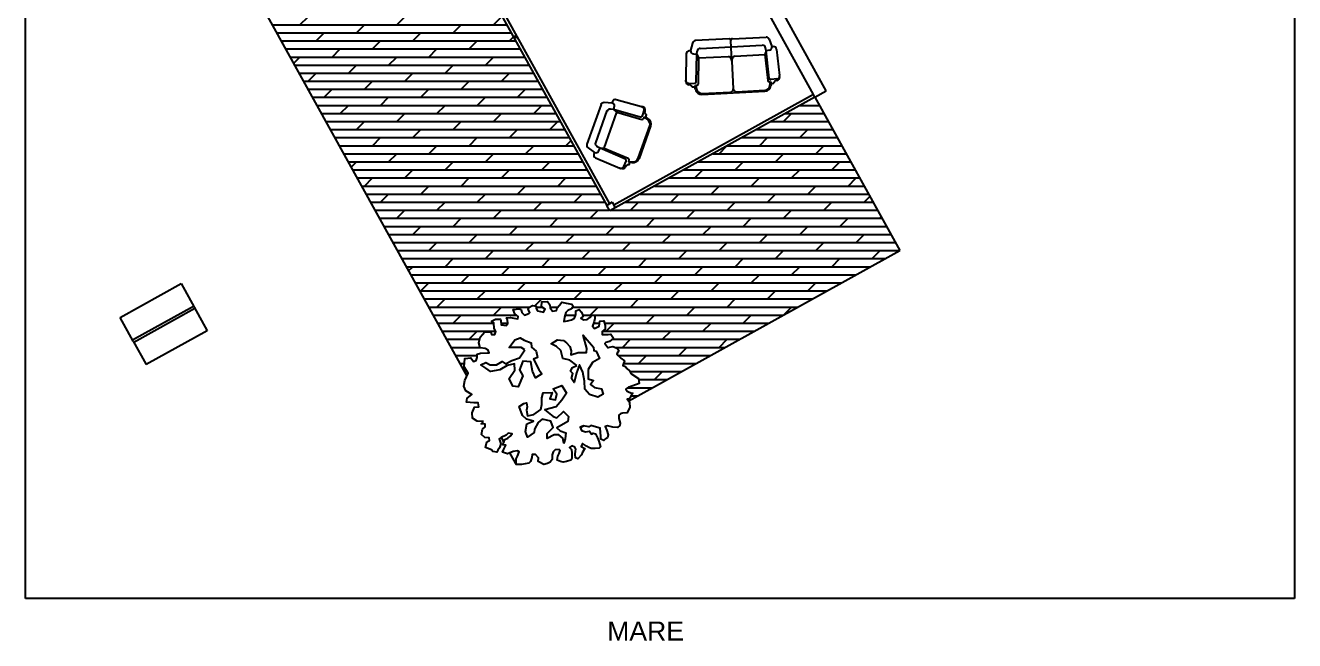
# Model space of a CAD drawing. Header units: millimetres. Extents: x 1253 to 3282, y -1694 to 2809.
# Drawn here: x 1282 to 3282, y -1694 to -725 of the extents above; entities that cross this region are included whole.
import ezdxf

# ---------------------------------------------------------------- set-up
doc = ezdxf.new("R2010")
doc.units = ezdxf.units.MM
for name, color, linetype in [('A-FLOOR-LEVL', 1, 'Continuous'), ('A-FURN', 9, 'Continuous'), ('A-GLAZ-FULL', 4, 'Continuous'), ('A-WALL-FULL-EXTR', 1, 'Continuous'), ('A-WALL-FULL-INTR', 2, 'Continuous'), ('ALBERO_PRUNUS', 116, 'Continuous')]:
    doc.layers.add(name, color=color, linetype=linetype)
doc.styles.get("Standard").update_dxf_attribs({"font": 'arial.ttf'})

msp = doc.modelspace()

# ---------------------------------------------------------------- hatches: boundary and pattern name
at = {"layer": 'A-FURN', "ltscale": 0.1}
h = msp.add_hatch(dxfattribs=at)
h.set_pattern_fill('DOLMIT', color=251, scale=2)
h.paths.add_polyline_path([(1737.1, -176.9), (1646.8, -226.3), (1454, -332.7), (1977.5, -1277.1), (1979.7, -1272.4), (1973.2, -1262.7), (1974.5, -1249.6), (1983.8, -1248.3), (1988, -1254.3), (1992.2, -1252.6), (1993.9, -1247.9), (1993.5, -1242.8), (1999, -1241.1), (2012.6, -1240.7), (2011.3, -1236.5), (2006.2, -1233.5), (1998.2, -1232.6), (1996.5, -1225), (1998.6, -1215.7), (2005.8, -1207.2), (2012.6, -1207.2), (2015.1, -1207.2), (2016.4, -1211.5), (2021.5, -1211.5), (2023.2, -1206.8), (2020.6, -1202.1), (2019.8, -1193.2), (2016.4, -1190.7), (2022.8, -1187.3), (2030.4, -1187.7), (2030.8, -1190.3), (2031.7, -1196.2), (2039.3, -1197.5), (2042.2, -1194.1), (2041.4, -1188.6), (2040.1, -1185.6), (2046.5, -1184.8), (2051.6, -1186), (2057.9, -1186.9), (2058.3, -1183.1), (2053.3, -1179.3), (2050.3, -1172.5), (2062.8, -1170.9), (2063.9, -1177.1), (2068.1, -1181), (2075.3, -1178.4), (2076.6, -1177.1), (2074, -1172.5), (2074.9, -1169.1), (2080.8, -1166.1), (2086.7, -1167), (2086.7, -1170.8), (2088.8, -1174.6), (2098.2, -1176.3), (2100.7, -1171.6), (2095.2, -1168.2), (2095.6, -1160.2), (2104.5, -1159.8), (2108.3, -1164.9), (2108.8, -1169.9), (2112.6, -1175), (2118.9, -1173.8), (2119.8, -1169.9), (2123.6, -1165.7), (2127, -1160.6), (2133.8, -1162.3), (2143.1, -1164), (2145.2, -1167), (2142.2, -1171.2), (2136.7, -1173.8), (2133.3, -1177.1), (2131.2, -1184.3), (2130.4, -1191.1), (2136.3, -1189.9), (2142.2, -1188.6), (2147.3, -1186), (2149.4, -1180.1), (2149.4, -1174.6), (2154.5, -1172.1), (2158.3, -1176.7), (2160.5, -1182.7), (2157.1, -1186), (2161.7, -1188.6), (2167.2, -1188.2), (2171, -1184.8), (2174.4, -1181), (2179.1, -1181.8), (2179.1, -1186.5), (2178.2, -1191.1), (2175.3, -1198.3), (2178.7, -1202.1), (2185.9, -1198.3), (2187.1, -1190.7), (2193.5, -1189.9), (2195.2, -1197.5), (2195.2, -1203.4), (2190.5, -1206.8), (2190.5, -1211.5), (2194.8, -1211.9), (2200.3, -1211.9), (2204.1, -1211), (2208.3, -1217.4), (2202.4, -1222.9), (2196.5, -1224.2), (2194.8, -1225.9), (2199.4, -1232.2), (2207.5, -1230.5), (2214.3, -1233.1), (2217.2, -1236.9), (2213.8, -1242), (2216, -1244.5), (2220.2, -1248.7), (2226.1, -1253), (2223.6, -1258.9), (2223.5, -1260.5), (2227.3, -1261.8), (2229.5, -1265), (2233.7, -1268.8), (2235.8, -1273.2), (2248.1, -1280.9), (2249, -1288.6), (2232.4, -1294.7), (2228.1, -1297.6), (2230.2, -1300.8), (2238.1, -1304.4), (2238.9, -1304.2), (2235.6, -1308.7), (2234.4, -1313.5), (2229.9, -1313.6), (2232.5, -1316.1), (2659.7, -1079.2), (2525.9, -837.8), (2211.4, -1012.2), (2202.6, -1017.1), (2197.8, -1008.3)])

# ---------------------------------------------------------------- linework, layer by layer
at = {"layer": 'A-FLOOR-LEVL', "ltscale": 0.1}
for points in [[(1454, -332.7), (1977.5, -1277.1)], [(2525.9, -837.8), (2659.7, -1079.2)], [(2232.5, -1316.1), (2659.7, -1079.2)], [(2156.5, -1358.2), (2161.4, -1355.5)], [(2031.3, -1374), (2035.5, -1381.6)], [(2037.8, -1385.8), (2038.4, -1386.9)], [(2044.7, -1398.2), (2054, -1415)], [(2054, -1415), (2055.3, -1414.3)], [(2080.4, -1400.4), (2080.4, -1400.4)]]:
    msp.add_lwpolyline(points, dxfattribs=at)
at = {"layer": 'A-FURN'}
for p, q in [((2333, -752.7), (2330, -764.7)), ((2390.9, -746.3), (2337.6, -748.9)), ((2395.1, -781.1), (2393.5, -748.7)), ((2395.9, -746), (2449.1, -743.4)), ((2454, -746.7), (2458.2, -758.3)), ((2458.2, -758.3), (2460.3, -758.2)), ((2323.2, -769.7), (2322.5, -811)), ((2330, -764.7), (2327.9, -764.8)), ((2334.5, -769.8), (2339.7, -770.3)), ((2339, -813.8), (2339.7, -770.3)), ((2339.7, -770.3), (2340.3, -765.5)), ((2339.7, -770.3), (2342.3, -776.2)), ((2342.3, -776.2), (2341.8, -817.2)), ((2342.3, -776.2), (2389.7, -773.9)), ((2399.7, -773.4), (2447.1, -771)), ((2449.1, -764.9), (2447.1, -771)), ((2447.1, -771), (2451.7, -811.8)), ((2449.1, -764.9), (2448.1, -760.2)), ((2454.2, -763.9), (2449.1, -764.9)), ((2454.1, -808.1), (2449.1, -764.9)), ((2465.5, -762.7), (2470.3, -803.7)), ((2395.1, -781.1), (2397.2, -824.6)), ((2322.6, -813.3), (2322.5, -811)), ((2327.4, -816.1), (2336.4, -816.3)), ((2327.8, -818.4), (2327.5, -818.4)), ((2336.7, -822.1), (2337.5, -819.8)), ((2339.4, -819.7), (2337.5, -819.8)), ((2337.5, -819.8), (2339.2, -825.2)), ((2454.3, -814), (2456.2, -813.9)), ((2455.1, -819.4), (2456.2, -813.9)), ((2456.2, -813.9), (2457.3, -816.2)), ((2457.3, -816.2), (2456.6, -819.7)), ((2465.9, -809.3), (2456.9, -810.3)), ((2457.3, -816.2), (2461.3, -816)), ((2461.3, -816), (2461.4, -815.5)), ((2465.8, -811.5), (2466, -811.5)), ((2470.4, -806), (2470.3, -803.7)), ((2332.6, -822.3), (2332.4, -821.9)), ((2336.7, -822.1), (2332.6, -822.3)), ((2337.7, -825.5), (2336.7, -822.1)), ((2347.9, -832), (2392.5, -829.8)), ((2402.5, -829.3), (2447, -827.1))]:
    msp.add_line(p, q, dxfattribs=at)
at = {"layer": 'A-FURN', "ltscale": 0.1}
for p, q in [((2345, -761.1), (2442.9, -756.2)), ((2348, -833.5), (2447.1, -828.6))]:
    msp.add_line(p, q, dxfattribs=at)
at = {"layer": 'A-FURN'}
for points in [[(2188.9, -849.3), (2166.7, -912.1, 0.33005), (2168.4, -917.8), (2178.4, -925.1), (2177.7, -927.1, 0.394867), (2180.4, -933.4), (2218.4, -949.7, 0.414214), (2225, -947.1), (2228.5, -938.8, 0.414214), (2227.2, -935.5), (2187.3, -918.3), (2193.7, -918.2), (2231.5, -934.2, -0.396542), (2232.8, -937.3), (2232.2, -939.1)], [(2178.7, -925.3, 0.369416), (2184.8, -922.9), (2187.3, -918.3), (2183, -915.9, -0.366122), (2180.7, -909.9), (2198.7, -859)], [(2188.9, -849.3, -0.33005), (2193.8, -846), (2206.2, -846.6), (2206.9, -844.6, -0.394867), (2212.9, -841.4), (2252.8, -852.6, -0.414214), (2256.2, -858.7), (2253.8, -867.5, -0.414214), (2250.7, -869.2), (2208.8, -857.5), (2213.7, -861.6), (2253.1, -872.9, 0.396542), (2256.2, -871.3), (2256.8, -869.5)], [(2206.5, -846.7, -0.369416), (2209.7, -852.3), (2208.8, -857.5), (2204, -856.6, 0.366122), (2198.4, -859.9), (2198.7, -859)], [(2259.3, -869.4), (2260.7, -865.5), (2260.3, -865.3, -0.323545), (2258.2, -859.8), (2258.3, -859.5, 0.414214), (2254.9, -853.3), (2252.8, -852.6)], [(2193.7, -918.2), (2213.7, -861.6, -0.622538)], [(2265.6, -883, 0.372588), (2261.5, -872.6), (2256.8, -869.5), (2259.3, -869.4), (2262.3, -871.4, -0.370178), (2267, -883.5), (2248.9, -934.6, -0.370178), (2237.6, -941.1), (2234, -940.8), (2232.2, -939.1), (2237.8, -939.6, 0.372588), (2247.5, -934.1), (2265.6, -883, 0.414214)], [(2234, -940.8), (2232.7, -944.6), (2232.2, -944.6, 0.323545), (2227.2, -947.6), (2227.1, -947.9, -0.414214), (2220.5, -950.5), (2218.4, -949.7)]]:
    msp.add_lwpolyline(points, format="xyb", dxfattribs=at)
for centre, radius, start, end in [((2337.9, -753.9), 5, 92.8281, 165.89), ((2391, -748.8), 2.5, 2.8281, 92.8281), ((2396, -748.5), 2.5, 92.8281, 182.8281), ((2443.2, -761.2), 5, 12.393, 92.8281), ((2449.3, -748.4), 5, 19.7663, 92.8281), ((2453.2, -759), 5, 281.7279, 2.8281), ((2460.6, -763.2), 5, 6.6383, 92.8281), ((2328.2, -769.8), 5, 92.8281, 179.0179), ((2335, -764.8), 5, 182.8281, 263.9284), ((2345.3, -766.1), 5, 92.8281, 173.2633), ((2387.4, -781.2), 7.67, 0.5165, 72.5199), ((2402.7, -780.4), 7.67, 113.1364, 185.1398), ((2327.4, -811.1), 5, 179.0179, 269.0179), ((2327.6, -813.4), 5, 179.0179, 269.0179), ((2327.7, -823.4), 5, 17.3031, 89.0179), ((2336.5, -813.8), 2.5, 269.0179, 359.0179), ((2339.3, -817.2), 2.5, 272.8281, 359.3497), ((2446.6, -818.6), 8.5, 272.8281, 354.5674), ((2446.6, -818.6), 10, 272.8281, 354.082), ((2454.1, -811.5), 2.5, 186.3066, 272.8281), ((2456.6, -807.9), 2.5, 186.6383, 276.6383), ((2466.3, -816.5), 5, 96.6383, 168.3532), ((2465.3, -804.3), 5, 276.6383, 6.6383), ((2465.5, -806.5), 5, 276.6383, 6.6383), ((2347.5, -823.5), 10, 191.5743, 272.8281), ((2347.5, -823.5), 8.5, 191.0889, 272.8281), ((2392.2, -824.8), 5, 272.8281, 2.8281), ((2402.2, -824.3), 5, 182.8281, 272.8281)]:
    msp.add_arc(centre, radius, start, end, dxfattribs=at)
at = {"layer": 'A-GLAZ-FULL', "ltscale": 0.1}
for p, q in [((1737.2, -176.9), (2197.8, -1008.3)), ((1741.5, -174.5), (2202.2, -1005.9)), ((2055.5, -740.8), (2051.1, -743.2)), ((2056.2, -742.1), (2051.8, -744.5)), ((2056.9, -743.4), (2052.5, -745.8)), ((2523.5, -833.5), (2208.9, -1007.9)), ((2525.9, -837.8), (2211.4, -1012.2)), ((1431, -1184.7), (1527.2, -1131.4)), ((1527.2, -1131.4), (1568.4, -1205.7)), ((1450.6, -1220.1), (1546.9, -1166.8)), ((1452.6, -1223.6), (1548.8, -1170.3)), ((1451.6, -1221.9), (1431, -1184.7)), ((1568.4, -1205.7), (1472.2, -1259)), ((1451.6, -1221.9), (1472.2, -1259))]:
    msp.add_line(p, q, dxfattribs=at)
at = {"layer": 'A-WALL-FULL-EXTR'}
for p, q in [((3281.8, 372.4), (3281.8, -1627.6)), ((1281.8, -1627.6), (1281.8, -427.6)), ((3281.8, -1627.6), (1281.8, -1627.6))]:
    msp.add_line(p, q, dxfattribs=at)
at = {"layer": 'A-WALL-FULL-EXTR', "ltscale": 0.1}
for p, q in [((2543.4, -828.2), (2295.9, -379.1)), ((2523.5, -833.5), (2418.1, -642.2)), ((2525.9, -837.8), (2523.5, -833.5)), ((2525.9, -837.8), (2543.4, -828.2))]:
    msp.add_line(p, q, dxfattribs=at)
at = {"layer": 'A-WALL-FULL-INTR', "ltscale": 0.1}
for p, q in [((2206.5, -1003.5), (2197.8, -1008.3)), ((2202.6, -1017.1), (2197.8, -1008.3)), ((2211.4, -1012.2), (2202.6, -1017.1)), ((2206.5, -1003.5), (2211.4, -1012.2))]:
    msp.add_line(p, q, dxfattribs=at)
at = {"layer": 'ALBERO_PRUNUS'}
for points in [[(2003.7, -1348.7), (1993.9, -1348.3), (1986.3, -1343.2), (1985.9, -1334.8), (1989.3, -1325.9), (1996.5, -1325.4), (1995.2, -1319.1), (1988.4, -1319.1), (1977, -1318.2), (1977.8, -1311.9), (1985.5, -1305.9), (1975.7, -1300.4), (1972.8, -1292.8), (1974.5, -1283.9), (1979.7, -1272.4), (1973.2, -1262.7), (1974.5, -1249.6), (1983.8, -1248.3), (1988, -1254.3), (1992.2, -1252.6), (1993.9, -1247.9), (1993.5, -1242.8), (1999, -1241.1), (2012.6, -1240.7), (2011.3, -1236.5), (2006.2, -1233.5), (1998.2, -1232.6), (1996.5, -1225), (1998.6, -1215.7), (2005.8, -1207.2), (2012.6, -1207.2), (2015.1, -1207.2), (2016.4, -1211.5), (2021.5, -1211.5), (2023.2, -1206.8), (2020.6, -1202.1), (2019.8, -1193.2), (2016.4, -1190.7), (2022.8, -1187.3), (2030.4, -1187.7), (2030.8, -1190.3), (2031.7, -1196.2), (2039.3, -1197.5), (2042.2, -1194.1), (2041.4, -1188.6), (2040.1, -1185.6), (2046.5, -1184.8), (2051.6, -1186), (2057.9, -1186.9), (2058.3, -1183.1), (2053.3, -1179.3), (2050.3, -1172.5), (2060, -1171.2), (2063, -1172.1), (2063.9, -1177.1), (2068.1, -1181), (2075.3, -1178.4), (2076.6, -1177.1), (2074, -1172.5), (2074.9, -1169.1), (2080.8, -1166.1), (2086.7, -1167), (2086.7, -1170.8), (2088.8, -1174.6), (2098.2, -1176.3), (2100.7, -1171.6), (2095.2, -1168.2), (2095.6, -1160.2), (2104.5, -1159.8), (2108.3, -1164.9), (2108.8, -1169.9), (2112.6, -1175), (2118.9, -1173.8), (2119.8, -1169.9), (2123.6, -1165.7), (2127, -1160.6), (2133.8, -1162.3), (2143.1, -1164), (2145.2, -1167), (2142.2, -1171.2), (2136.7, -1173.8), (2133.3, -1177.1), (2131.2, -1184.3), (2130.4, -1191.1), (2136.3, -1189.9), (2142.2, -1188.6), (2147.3, -1186), (2149.4, -1180.1), (2149.4, -1174.6), (2154.5, -1172.1), (2158.3, -1176.7), (2160.5, -1182.7), (2157.1, -1186), (2161.7, -1188.6), (2167.2, -1188.2), (2171, -1184.8), (2174.4, -1181), (2179.1, -1181.8), (2179.1, -1186.5), (2178.2, -1191.1), (2175.3, -1198.3), (2178.7, -1202.1), (2185.9, -1198.3), (2187.1, -1190.7), (2193.5, -1189.9), (2195.2, -1197.5), (2195.2, -1203.4), (2190.5, -1206.8), (2190.5, -1211.5), (2194.8, -1211.9), (2200.3, -1211.9), (2204.1, -1211), (2208.3, -1217.4), (2202.4, -1222.9), (2196.5, -1224.2), (2194.8, -1225.9), (2199.4, -1232.2), (2207.5, -1230.5), (2214.3, -1233.1), (2217.2, -1236.9), (2213.8, -1242), (2216, -1244.5), (2220.2, -1248.7), (2226.1, -1253), (2223.6, -1258.9), (2223.5, -1260.5), (2227.3, -1261.8), (2229.5, -1265), (2229.5, -1265), (2233.7, -1268.8), (2233.7, -1268.8), (2235.8, -1273.2), (2248.1, -1280.9), (2249, -1288.6), (2233.1, -1294.5), (2232.7, -1294.5), (2232.3, -1294.8), (2228.5, -1297.3), (2228.1, -1297.6), (2230.2, -1300.8), (2238.1, -1304.4), (2238.9, -1304.2), (2235.6, -1308.7), (2235.1, -1310.5), (2233.1, -1313.5), (2229.9, -1313.6), (2232.9, -1316.5), (2233.8, -1319.1), (2234.2, -1325.9), (2229.9, -1334.8), (2222.7, -1335.6), (2220.2, -1336), (2217.2, -1338.6), (2217.2, -1343.7), (2218.9, -1351.3), (2218.5, -1355.1), (2214.7, -1358.1), (2207.5, -1357.6), (2203.2, -1356.4), (2199, -1355.5), (2195.2, -1356.4), (2198.2, -1362.7), (2200.3, -1369.5), (2199, -1374.2), (2195.2, -1376.3), (2193.5, -1378.8), (2188.4, -1376.3), (2188.4, -1372.5), (2187.6, -1359.3), (2178.2, -1356.4), (2172.7, -1354.7), (2169.8, -1357.2), (2161.3, -1355.5), (2156.2, -1357.6), (2158.3, -1362.7), (2164.3, -1364.8), (2170.6, -1364), (2174, -1368.6), (2176.6, -1367), (2180.4, -1368.2), (2183.3, -1374.2), (2185.5, -1379.7), (2188, -1388.6), (2185.9, -1390.7), (2179.9, -1391.1), (2173.2, -1391.1), (2169.8, -1389.8), (2166, -1387.7), (2159.6, -1383.5), (2157.5, -1388.1), (2163.4, -1391.1), (2159.6, -1397), (2157.9, -1401.3), (2152.4, -1407.6), (2148.6, -1405.9), (2148.2, -1400), (2148.6, -1395.3), (2149, -1392), (2147.7, -1389), (2143.1, -1386.9), (2139.3, -1389.8), (2142.2, -1392.8), (2143.1, -1398.3), (2143.1, -1406.4), (2141.4, -1409.3), (2134.6, -1411.4), (2129.1, -1412.7), (2124.9, -1411.4), (2119.8, -1409.3), (2120.6, -1403), (2122.7, -1399.2), (2124.4, -1394.5), (2122.7, -1392.8), (2116.8, -1393.2), (2113.4, -1396.2), (2111.7, -1401.3), (2111.7, -1408.5), (2108.8, -1412.7), (2104.5, -1414.8), (2098.6, -1416.5), (2089.7, -1411.4), (2090.5, -1405.9), (2085.5, -1400.4), (2080.4, -1400.4), (2080, -1405.1), (2077.8, -1411.4), (2075.3, -1414), (2063.4, -1416.5), (2055.4, -1416.1), (2055, -1407.6), (2057.5, -1403), (2060, -1396.2), (2057.5, -1394.9), (2050.7, -1395.8), (2041.4, -1399.6), (2033.8, -1397), (2035.9, -1392), (2038.9, -1386), (2034.2, -1385.2), (2037.2, -1377.1), (2042.2, -1375), (2045.6, -1371.6), (2049, -1368.2), (2042.7, -1367), (2039.3, -1369.9), (2031.7, -1373.7), (2028.3, -1375.9), (2031.2, -1383.9), (2029.1, -1390.3), (2026.1, -1393.6), (2024.9, -1397), (2018.5, -1395.8), (2016.4, -1393.2), (2007.1, -1389.8), (2009.2, -1380.9), (2013, -1378.4), (2012.6, -1374.2), (2005.8, -1373.7), (2000.7, -1369.1), (2002, -1360.6), (2006.2, -1356.8), (2006.2, -1353), (1999.9, -1352.1)], [(2068.8, -1235.8), (2063.2, -1232.1), (2044.1, -1231.9), (2053, -1220.3), (2061.4, -1216.9), (2067.6, -1220.7), (2078.7, -1224.9), (2079.4, -1231.8), (2086.9, -1237.9), (2088.8, -1248), (2082.3, -1250.4), (2090.8, -1266.8), (2095.6, -1273.7), (2085.6, -1279.8), (2081.1, -1269.4), (2078.2, -1254.6), (2065.5, -1253.4), (2060.2, -1267.4), (2065.6, -1276.5), (2058.4, -1294.1), (2050.1, -1292.8), (2044.1, -1280.9), (2053.2, -1267.8), (2052.7, -1257.9), (2040.9, -1260.6), (2029.5, -1267.4), (2014.6, -1269.7), (2007.3, -1264.5), (1999.5, -1259.3), (2007.5, -1255.7), (2014.3, -1259.4), (2024.4, -1259.5), (2033.2, -1254.4), (2038.4, -1257.7), (2048.2, -1252.7), (2060.5, -1248.4)], [(2150.7, -1260.4), (2139.7, -1251.8), (2128.7, -1249.4), (2125.4, -1236.8), (2118.6, -1230.4), (2110.4, -1226.6), (2120.5, -1219.9), (2129.8, -1221.3), (2134.5, -1224.6), (2139.9, -1230.4), (2141.7, -1237.2), (2141.3, -1243.7), (2153, -1240), (2165.9, -1239.8), (2166.6, -1233.5), (2161, -1212.6), (2176.9, -1231.8), (2177.4, -1237), (2181.2, -1238), (2186.3, -1249.4), (2175.3, -1255.7), (2168.6, -1266.9), (2168.6, -1281.6), (2177.1, -1284), (2172.3, -1290.5), (2178.8, -1295), (2189.8, -1297), (2192.2, -1305.6), (2183.7, -1310.1), (2170.6, -1306), (2163.3, -1297.5), (2162.9, -1285.2), (2160.4, -1271), (2155.2, -1259.6), (2150.3, -1272.2), (2146.6, -1287.3), (2142.5, -1280.8), (2144.6, -1272.8), (2140.9, -1269.4), (2143.8, -1263.7)], [(2083.1, -1337.8), (2094.2, -1329.5), (2095.6, -1322.1), (2095.6, -1311.5), (2097.9, -1303.7), (2112.1, -1303.2), (2108, -1312.9), (2117.2, -1314.7), (2119.5, -1305.5), (2113.5, -1297.2), (2126.9, -1291.7), (2134.7, -1304.1), (2126.9, -1315.2), (2118.1, -1325.3), (2100.2, -1330.4), (2113.5, -1341), (2119.5, -1342.8), (2129.6, -1333.1), (2137.9, -1341), (2136.5, -1348.8), (2119, -1358.5), (2124.6, -1363.1), (2133.3, -1366.3), (2132.4, -1376), (2130.1, -1382.9), (2128.7, -1375.1), (2122.3, -1369.5), (2114.9, -1369.5), (2103.9, -1375.5), (2103.9, -1367.7), (2113.5, -1358), (2109.8, -1347.9), (2096, -1345.1), (2089.6, -1350.2), (2084.1, -1360.8), (2083.6, -1365.8), (2073, -1373.2), (2069.8, -1364.5), (2072.1, -1352.5), (2082.7, -1347.9), (2071.2, -1345.1), (2065.2, -1339.1), (2060.1, -1324.9), (2067, -1320.3), (2071.6, -1319.3), (2072.5, -1325.3), (2071.2, -1330.8), (2073, -1339.6)]]:
    msp.add_lwpolyline(points, close=True, dxfattribs=at)

# ---------------------------------------------------------------- texts
at = {"layer": 'A-GLAZ-FULL', "ltscale": 0.1, "insert": (2198.6, -1663.6), "char_height": 30, "attachment_point": 1}
msp.add_mtext_dynamic_manual_height_columns('MARE', width=344.262, gutter_width=12.5, heights=[0], dxfattribs=at)

doc.saveas('drawing.dxf')
